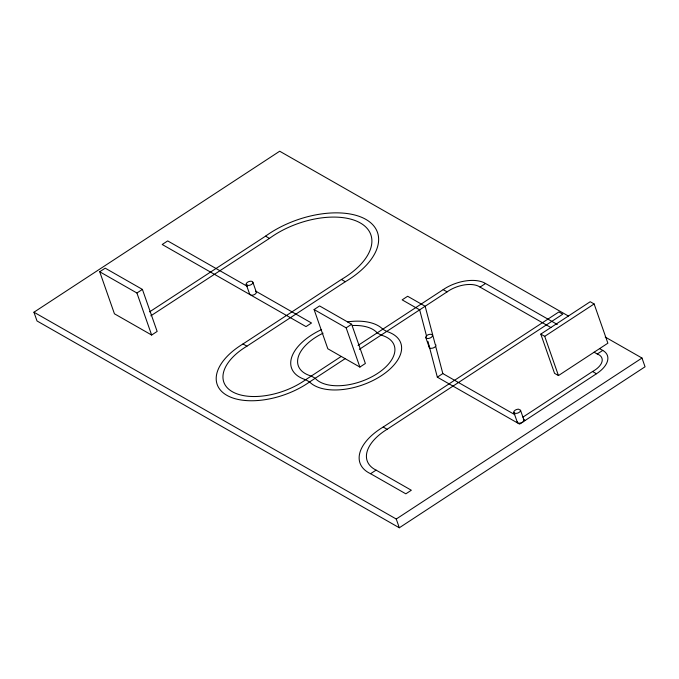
<?xml version="1.0" encoding="UTF-8"?>
<svg xmlns="http://www.w3.org/2000/svg" width="679" height="679" viewBox="0 0 679 679"><rect width="100%" height="100%" fill="white"/><g stroke="black" fill="none" stroke-linecap="round" stroke-linejoin="round"><path stroke-width="1.02" d="M429.417 346.231L429.204 347.283L429.892 348.047A3.514 1.876 -19.3 0 0 435.239 346.723L435.672 346.171A3.514 1.876 -19.3 0 0 435.197 344.346L425.147 306.254L407.646 296.265L402.155 299.863L419.656 309.845L426.616 336.343M605.201 337.039L641.986 358.037L645.05 366.787L399.311 527.778L37.014 320.963L33.95 312.213L279.689 151.222L568.416 316.041M99.711 271.761L105.203 268.163L142.412 289.407L157.138 331.437L151.646 335.036L114.437 313.791L99.711 271.761L136.92 293.005L151.646 335.036M136.92 293.005L142.412 289.407M341.231 356.424L305.669 379.722A52.792 28.212 -19.3 0 1 232.362 391.732A52.792 28.212 -19.3 0 1 246.918 346.188L345.322 281.717A71.77 38.347 -19.3 0 0 365.828 219.368A71.77 38.347 -19.3 0 0 265.531 236.165L149.575 311.873M347.453 321.871A50.229 26.837 -19.3 0 1 382.786 329.196L386.707 331.437A50.221 26.837 -19.3 0 1 381.403 375.682A50.221 26.837 -19.3 0 1 309.59 381.954A59.811 31.955 -19.3 0 1 226.871 395.331A59.811 31.955 -19.3 0 1 243.006 343.947L341.41 279.476A64.768 34.604 -19.3 0 0 360.337 222.967A64.768 34.604 -19.3 0 0 269.444 238.397L150.831 315.837M314.088 309.539L319.58 305.94L351.646 324.248L365.378 363.477L359.887 367.076L327.821 348.768L314.088 309.539L346.154 327.847L359.887 367.076M346.154 327.847L351.646 324.248M358.037 345.416L443.192 289.627A30.691 16.398 -19.3 0 1 485.527 283.499L557.323 324.477M345.153 358.656L309.59 381.954L305.669 379.722A50.229 26.837 -19.3 0 1 321.608 329.553M359.344 349.362L447.113 291.86A23.078 12.332 -19.3 0 1 480.036 287.098L485.527 283.499M429.637 347.86L437.335 377.168L442.827 373.569L514.801 414.657M370.59 473.713A52.86 28.246 -19.3 0 1 383.185 427.04L558.868 311.95L562.781 314.182L387.106 429.281A47.021 25.123 -19.3 0 0 376.081 470.114L370.59 473.713L405.838 493.828L411.33 490.238L376.081 470.114M540.798 334.102L590.221 301.731L594.133 303.963L607.875 343.192L558.452 375.572L554.539 373.331L540.798 334.102L544.719 336.343L558.452 375.572M544.719 336.343L594.133 303.963M522.923 417.127L592.546 371.515A18.605 9.939 -19.3 0 0 597.265 354.014L602.757 350.415L599.599 348.616M522.066 422.491L519.588 424.12L437.335 377.168M522.991 421.888L596.459 373.756A27.831 14.87 -19.3 0 0 602.757 350.415M33.95 312.213L396.247 519.028L641.986 358.037M480.036 287.098L550.915 327.558M594.108 352.214L597.265 354.014M592.546 371.515L596.459 373.756M443.192 289.627L447.113 291.86M265.531 236.165L269.444 238.397M341.41 279.476L345.322 281.717M523.849 419.817L525.079 420.522M247.351 286.377L167.696 240.909L162.205 244.499L249.779 294.491M255.55 291.053L311.508 323L306.017 326.599L250.984 295.187M243.006 343.947L246.918 346.188M383.185 427.04L387.106 429.281M523.356 419.299L523.967 420.097A3.514 1.876 -19.3 0 1 523.212 421.71L521.795 422.644A3.514 1.876 -19.3 0 1 517.288 421.574M425.767 337.471L426.454 338.244A3.514 1.876 -19.3 0 0 431.81 336.911L432.243 336.36A3.514 1.876 -19.3 0 0 431.759 334.543L431.131 334.34A3.514 1.876 -19.3 0 0 425.979 336.419L425.767 337.471L429.204 347.283M520.538 410.286L518.578 409.174A3.514 1.876 -19.3 0 0 513.808 412.034A3.514 1.876 -19.3 0 0 518.357 412.832L519.783 411.898A3.514 1.876 -19.3 0 0 520.538 410.286L523.967 420.097M246.18 284.331L248.141 285.452A3.514 1.876 -19.3 0 0 252.809 283.033A3.514 1.876 -19.3 0 0 249.804 281.318A3.514 1.876 -19.3 0 0 246.18 284.331L249.813 294.584L251.578 295.255A3.514 1.876 -19.3 0 0 255.576 293.752A3.514 1.876 -19.3 0 0 255.72 291.342M513.825 412.289L517.254 422.092M396.247 519.028L399.311 527.778M252.902 282.337L256.331 292.14M435.638 346.214L442.827 373.569M427.948 341.444L429.289 346.536M323.068 333.185A43.176 23.069 -19.3 0 0 311.279 376.047L315.2 378.279A43.21 23.086 -19.3 0 0 377.524 373.458A43.21 23.086 -19.3 0 0 381.106 335.103L377.193 332.863A43.176 23.069 -19.3 0 0 352.409 325.521M249.617 294.134A3.514 1.876 -19.3 0 1 249.651 293.617"/></g></svg>
